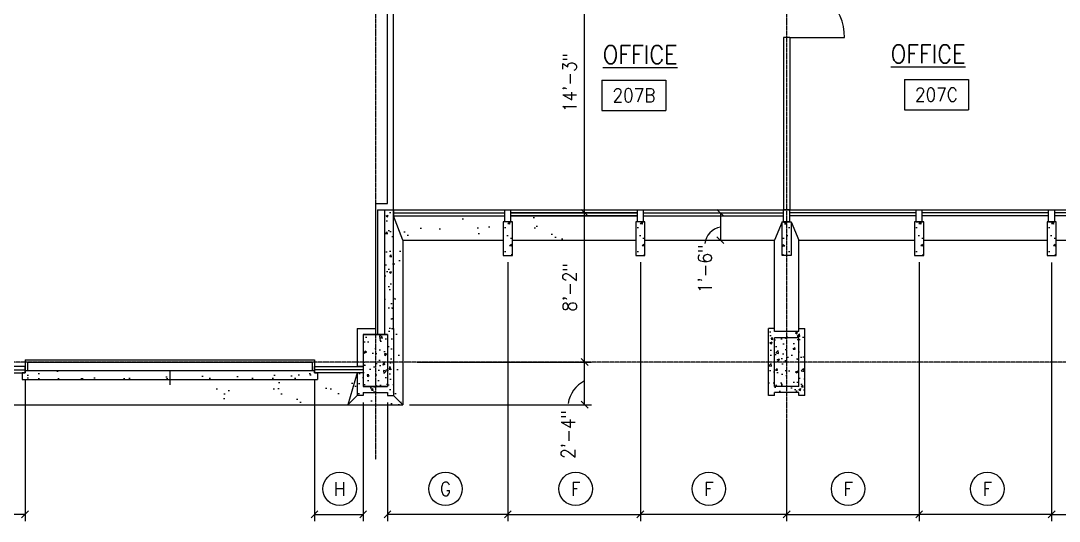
# Model space of a CAD drawing. Header units: inches. Extents: x 388 to 4053, y 352 to 2882.
# Drawn here: x 1244 to 1926, y 395 to 723 of the extents above; entities that cross this region are included whole.
import ezdxf
from ezdxf.enums import TextEntityAlignment as Align

# ---------------------------------------------------------------- set-up
doc = ezdxf.new("R2010")
doc.units = ezdxf.units.IN
doc.header["$LTSCALE"] = 0.5
doc.header["$MEASUREMENT"] = 0
doc.linetypes.add('CENTER', pattern=[3.25, 2.5, -0.25, 0.25, -0.25])
for name, color, linetype in [('A-ANNO-DIMS', 7, 'Continuous'), ('A-ANNO-NOTE', 7, 'Continuous'), ('A-COLS', 2, 'Continuous'), ('A-COLS-PATT', 8, 'Continuous'), ('A-DOOR', 3, 'Continuous'), ('A-FLOR-IDEN', 7, 'Continuous'), ('A-FLOR-LEVL', 2, 'Continuous'), ('A-FLOR-PATT', 8, 'Continuous'), ('A-GLAZ', 3, 'Continuous'), ('A-GLAZ-IDEN', 7, 'Continuous'), ('A-GRID', 8, 'CENTER'), ('A-WALL', 2, 'Continuous'), ('A-WALL-PATT', 8, 'Continuous')]:
    doc.layers.add(name, color=color, linetype=linetype)
doc.styles.add('ROMANS', font='romans.shx', dxfattribs={"width": 0.9})
doc.dimstyles.new('DIM96', dxfattribs={"dimscale": 96, "dimtxt": 0.09375, "dimasz": 0.046875, "dimexe": 0.046875, "dimexo": 0.046875, "dimgap": 0.046875, "dimtad": 1, "dimdec": 4, "dimzin": 3, "dimdsep": 46, "dimlunit": 4, "dimtxsty": 'ROMANS', "dimblk": 'OBLIQUE', "dimcen": 0.046875, "dimaunit": 1, "dimazin": 0, "dimtfac": 0.7, "dimtdec": 4, "dimtofl": 0, "dimtmove": 2, "dimatfit": 3, "dimldrblk": 'OBLIQUE', "dimfxl": 0, "dimfrac": 1, "dimtolj": 1, "dimtzin": 0, "dimarcsym": 0})
pattern_1 = [(230, (2443.867, 2877.606), (-14.345204, 1.255043), [1.5, -16.5]), (175, (2443.867, 2877.606), (2.77503, -15.04384), [1.2, -13.2]), (280.4514, (2442.672, 2877.71), (-11.57019, -13.78879), [1.2748, -14.02284]), (226.1842, (2443.867, 2873.606), (-21.34482, 3.31038), [2.25, -24.75]), (276.6356, (2442.088, 2873.882), (-18.69325, -19.48236), [1.9122, -21.03426]), (171.1842, (2443.867, 2873.606), (-18.69324, -19.48237), [1.8, -19.8]), (201, (2441.867, 2874.606), (-11.93814, 8.05238), [1.5, -16.5]), (146, (2441.867, 2874.606), (-4.86631, -14.503), [1.2, -13.2]), (251.4514, (2440.872, 2875.277), (-16.80445, -6.45061), [1.2748, -14.02284]), (217.5, (2443.867, 2877.6056), (-0.243197, -6.657877), [0, -13.04, 0, -13.4, 0, -13.25]), (187.5, (2443.867, 2877.6056), (-5.26139, -7.888234), [0, -7.64, 0, -12.74, 0, -5.05]), (147.5, (2448.327, 2877.6056), (-10.676449, 0.451097), [0, -5, 0, -15.6, 0, -20.7]), (137.5, (2450.327, 2877.606), (-11.663723, -2.0021), [0, -6.5, 0, -10.36, 0, -14.7])]

# ---------------------------------------------------------------- blocks, each defined once
blk = doc.blocks.new('GLAZ1')
for p, q in [((0, 0), (-4, 0)), ((-4, 0), (-4, -32)), ((-2, -32), (-2, 0)), ((0, -32), (0, 0)), ((-4, -32), (0, -32))]:
    blk.add_line(p, q)
blk = doc.blocks.new('DOOR1')
at = {"color": 0, "linetype": 'ByBlock'}
blk.add_line((0, 0), (0, 1), dxfattribs=at)
blk.add_arc((0, 0), 1, 90, 180, dxfattribs=at)
blk = doc.blocks.new('IDENM1')
blk.add_circle((0, 0), 0.1146)
at = {"style": 'ROMANS', "width": 0.9}
blk.add_attdef('#', text='', height=0.0938, dxfattribs=at).set_placement((0, 0), align=Align.MIDDLE)
blk = doc.blocks.new('IDEN2')
for p, q in [((-0.2188, 0.1042), (0.2188, 0.1042)), ((-0.2188, 0.1042), (-0.2188, -0.1042)), ((0.2188, 0.1042), (0.2188, -0.1042)), ((-0.2188, -0.1042), (0.2188, -0.1042))]:
    blk.add_line(p, q)
at = {"style": 'ROMANS', "width": 0.9}
blk.add_attdef('#', text='', height=0.0938, dxfattribs=at).set_placement((0, 0), align=Align.MIDDLE_CENTER)
blk = doc.blocks.new('_Oblique')
at = {"color": 0, "lineweight": -2}
blk.add_line((-0.5, -0.5), (0.5, 0.5), dxfattribs=at)
blk = doc.blocks.new('*D142')
at = {"layer": 'A-GLAZ-IDEN', "color": 0, "lineweight": -2}
for p, q in [((1247.08, 487.78), (1247.08, 394.78)), ((1215.08, 472.78), (1215.08, 394.78)), ((1247.08, 399.28), (1215.08, 399.28))]:
    blk.add_line(p, q, dxfattribs=at)
at = {"layer": 'Defpoints', "color": 0}
for p in [(1247.08, 492.28), (1215.08, 477.28), (1215.08, 399.28)]:
    blk.add_point(p, dxfattribs=at)
at = {"layer": 'A-GLAZ-IDEN', "color": 0, "lineweight": -2, "xscale": 4.5, "yscale": 4.5, "zscale": 4.5, "rotation": 180}
blk.add_blockref('_Oblique', (1215.08, 399.28), dxfattribs=at)
at = {"layer": 'A-GLAZ-IDEN', "color": 0, "lineweight": -2, "xscale": 4.5, "yscale": 4.5, "zscale": 4.5}
blk.add_blockref('_Oblique', (1247.08, 399.28), dxfattribs=at)
blk = doc.blocks.new('*D143')
at = {"layer": 'A-GLAZ-IDEN', "color": 0, "lineweight": -2}
for p, q in [((1437.08, 487.78), (1437.08, 394.78)), ((1469.08, 472.78), (1469.08, 394.78)), ((1437.08, 399.28), (1469.08, 399.28))]:
    blk.add_line(p, q, dxfattribs=at)
at = {"layer": 'Defpoints', "color": 0}
for p in [(1437.08, 492.28), (1469.08, 477.28), (1469.08, 399.28)]:
    blk.add_point(p, dxfattribs=at)
at = {"layer": 'A-GLAZ-IDEN', "color": 0, "lineweight": -2, "xscale": 4.5, "yscale": 4.5, "zscale": 4.5, "rotation": 180}
blk.add_blockref('_Oblique', (1437.08, 399.28), dxfattribs=at)
at = {"layer": 'A-GLAZ-IDEN', "color": 0, "lineweight": -2, "xscale": 4.5, "yscale": 4.5, "zscale": 4.5}
blk.add_blockref('_Oblique', (1469.08, 399.28), dxfattribs=at)
blk = doc.blocks.new('*D144')
at = {"layer": 'A-GLAZ-IDEN', "color": 0, "lineweight": -2}
for p, q in [((1564.08, 564.78), (1564.08, 394.78)), ((1485.08, 472.78), (1485.08, 394.78)), ((1564.08, 399.28), (1485.08, 399.28))]:
    blk.add_line(p, q, dxfattribs=at)
at = {"layer": 'Defpoints', "color": 0}
for p in [(1564.08, 569.28), (1485.08, 477.28), (1485.08, 399.28)]:
    blk.add_point(p, dxfattribs=at)
at = {"layer": 'A-GLAZ-IDEN', "color": 0, "lineweight": -2, "xscale": 4.5, "yscale": 4.5, "zscale": 4.5, "rotation": 180}
blk.add_blockref('_Oblique', (1485.08, 399.28), dxfattribs=at)
at = {"layer": 'A-GLAZ-IDEN', "color": 0, "lineweight": -2, "xscale": 4.5, "yscale": 4.5, "zscale": 4.5}
blk.add_blockref('_Oblique', (1564.08, 399.28), dxfattribs=at)
blk = doc.blocks.new('*D145')
at = {"layer": 'A-GLAZ-IDEN', "color": 0, "lineweight": -2}
for p, q in [((1651.08, 564.78), (1651.08, 394.78)), ((1747.08, 461.86), (1747.08, 394.78)), ((1747.08, 399.28), (1651.08, 399.28))]:
    blk.add_line(p, q, dxfattribs=at)
at = {"layer": 'Defpoints', "color": 0}
for p in [(1651.08, 569.28), (1747.08, 466.36), (1651.08, 399.28)]:
    blk.add_point(p, dxfattribs=at)
at = {"layer": 'A-GLAZ-IDEN', "color": 0, "lineweight": -2, "xscale": 4.5, "yscale": 4.5, "zscale": 4.5, "rotation": 180}
blk.add_blockref('_Oblique', (1651.08, 399.28), dxfattribs=at)
at = {"layer": 'A-GLAZ-IDEN', "color": 0, "lineweight": -2, "xscale": 4.5, "yscale": 4.5, "zscale": 4.5}
blk.add_blockref('_Oblique', (1747.08, 399.28), dxfattribs=at)
blk = doc.blocks.new('*D169')
at = {"layer": 'A-GLAZ-IDEN', "color": 0, "lineweight": -2}
for p, q in [((1564.08, 564.78), (1564.08, 394.78)), ((1651.08, 483.82), (1651.08, 394.78)), ((1564.08, 399.28), (1651.08, 399.28))]:
    blk.add_line(p, q, dxfattribs=at)
at = {"layer": 'Defpoints', "color": 0}
for p in [(1564.08, 569.28), (1651.08, 488.32), (1651.08, 399.28)]:
    blk.add_point(p, dxfattribs=at)
at = {"layer": 'A-GLAZ-IDEN', "color": 0, "lineweight": -2, "xscale": 4.5, "yscale": 4.5, "zscale": 4.5, "rotation": 180}
blk.add_blockref('_Oblique', (1564.08, 399.28), dxfattribs=at)
at = {"layer": 'A-GLAZ-IDEN', "color": 0, "lineweight": -2, "xscale": 4.5, "yscale": 4.5, "zscale": 4.5}
blk.add_blockref('_Oblique', (1651.08, 399.28), dxfattribs=at)
blk = doc.blocks.new('*D170')
at = {"layer": 'A-GLAZ-IDEN', "color": 0, "lineweight": -2}
for p, q in [((1834.08, 564.78), (1834.08, 394.78)), ((1747.08, 461.86), (1747.08, 394.78)), ((1747.08, 399.28), (1834.08, 399.28))]:
    blk.add_line(p, q, dxfattribs=at)
at = {"layer": 'Defpoints', "color": 0}
for p in [(1834.08, 569.28), (1747.08, 466.36), (1834.08, 399.28)]:
    blk.add_point(p, dxfattribs=at)
at = {"layer": 'A-GLAZ-IDEN', "color": 0, "lineweight": -2, "xscale": 4.5, "yscale": 4.5, "zscale": 4.5, "rotation": 180}
blk.add_blockref('_Oblique', (1747.08, 399.28), dxfattribs=at)
at = {"layer": 'A-GLAZ-IDEN', "color": 0, "lineweight": -2, "xscale": 4.5, "yscale": 4.5, "zscale": 4.5}
blk.add_blockref('_Oblique', (1834.08, 399.28), dxfattribs=at)
blk = doc.blocks.new('*D171')
at = {"layer": 'A-GLAZ-IDEN', "color": 0, "lineweight": -2}
for p, q in [((1834.08, 564.78), (1834.08, 394.78)), ((1921.08, 564.73), (1921.08, 394.78)), ((1921.08, 399.28), (1834.08, 399.28))]:
    blk.add_line(p, q, dxfattribs=at)
at = {"layer": 'Defpoints', "color": 0}
for p in [(1834.08, 569.28), (1921.08, 569.23), (1834.08, 399.28)]:
    blk.add_point(p, dxfattribs=at)
at = {"layer": 'A-GLAZ-IDEN', "color": 0, "lineweight": -2, "xscale": 4.5, "yscale": 4.5, "zscale": 4.5, "rotation": 180}
blk.add_blockref('_Oblique', (1834.08, 399.28), dxfattribs=at)
at = {"layer": 'A-GLAZ-IDEN', "color": 0, "lineweight": -2, "xscale": 4.5, "yscale": 4.5, "zscale": 4.5}
blk.add_blockref('_Oblique', (1921.08, 399.28), dxfattribs=at)
blk = doc.blocks.new('*D172')
at = {"layer": 'A-GLAZ-IDEN', "color": 0, "lineweight": -2}
for p, q in [((1921.08, 564.73), (1921.08, 394.78)), ((2017.08, 468.95), (2017.08, 394.78)), ((1921.08, 399.28), (2017.08, 399.28))]:
    blk.add_line(p, q, dxfattribs=at)
at = {"layer": 'Defpoints', "color": 0}
for p in [(1921.08, 569.23), (2017.08, 473.45), (2017.08, 399.28)]:
    blk.add_point(p, dxfattribs=at)
at = {"layer": 'A-GLAZ-IDEN', "color": 0, "lineweight": -2, "xscale": 4.5, "yscale": 4.5, "zscale": 4.5, "rotation": 180}
blk.add_blockref('_Oblique', (1921.08, 399.28), dxfattribs=at)
at = {"layer": 'A-GLAZ-IDEN', "color": 0, "lineweight": -2, "xscale": 4.5, "yscale": 4.5, "zscale": 4.5}
blk.add_blockref('_Oblique', (2017.08, 399.28), dxfattribs=at)
blk = doc.blocks.new('*D173')
at = {"layer": 'A-ANNO-DIMS', "color": 0, "lineweight": -2}
for p, q in [((1682.85, 597.28), (1708.09, 597.28)), ((1703.59, 597.28), (1703.59, 579.28)), ((1682.72, 579.28), (1708.09, 579.28))]:
    blk.add_line(p, q, dxfattribs=at)
at = {"layer": 'Defpoints', "color": 0}
for p in [(1678.35, 597.28), (1678.22, 579.28), (1703.59, 579.28)]:
    blk.add_point(p, dxfattribs=at)
at = {"layer": 'A-ANNO-DIMS', "color": 0, "lineweight": -2, "xscale": 4.5, "yscale": 4.5, "zscale": 4.5}
for p, rotation in [((1703.59, 597.28), 90), ((1703.59, 579.28), 270)]:
    blk.add_blockref('_Oblique', p, dxfattribs=dict(at, rotation=rotation))
at = {"layer": 'A-ANNO-DIMS', "color": 0, "insert": (1693.4, 560.47), "char_height": 9, "attachment_point": 5, "rotation": 90, "style": 'ROMANS'}
blk.add_mtext('\\A1;1\'-6"', dxfattribs=at)
blk = doc.blocks.new('*D176')
at = {"layer": 'A-ANNO-DIMS', "color": 0, "lineweight": -2}
for p, q in [((1504.49, 499.28), (1618.96, 499.28)), ((1614.46, 471.28), (1614.46, 499.28)), ((1499.58, 471.28), (1618.96, 471.28))]:
    blk.add_line(p, q, dxfattribs=at)
at = {"layer": 'Defpoints', "color": 0}
for p in [(1499.99, 499.28), (1614.46, 499.28), (1495.08, 471.28)]:
    blk.add_point(p, dxfattribs=at)
at = {"layer": 'A-ANNO-DIMS', "color": 0, "lineweight": -2, "xscale": 4.5, "yscale": 4.5, "zscale": 4.5}
for p, rotation in [((1614.46, 499.28), 90), ((1614.46, 471.28), 270)]:
    blk.add_blockref('_Oblique', p, dxfattribs=dict(at, rotation=rotation))
at = {"layer": 'A-ANNO-DIMS', "color": 0, "insert": (1603.66, 451.74), "char_height": 9, "attachment_point": 5, "rotation": 90, "style": 'ROMANS'}
blk.add_mtext('\\A1;2\'-4"', dxfattribs=at)
blk = doc.blocks.new('*D177')
at = {"layer": 'A-ANNO-DIMS', "color": 0, "lineweight": -2}
for p, q in [((1581.91, 597.28), (1618.96, 597.28)), ((1614.46, 499.28), (1614.46, 597.28)), ((1504.49, 499.28), (1618.96, 499.28))]:
    blk.add_line(p, q, dxfattribs=at)
at = {"layer": 'Defpoints', "color": 0}
for p in [(1577.41, 597.28), (1614.46, 597.28), (1499.99, 499.28)]:
    blk.add_point(p, dxfattribs=at)
at = {"layer": 'A-ANNO-DIMS', "color": 0, "lineweight": -2, "xscale": 4.5, "yscale": 4.5, "zscale": 4.5}
for p, rotation in [((1614.46, 597.28), 90), ((1614.46, 499.28), 270)]:
    blk.add_blockref('_Oblique', p, dxfattribs=dict(at, rotation=rotation))
at = {"layer": 'A-ANNO-DIMS', "color": 0, "insert": (1604.6, 548.28), "char_height": 9, "attachment_point": 5, "rotation": 90, "style": 'ROMANS'}
blk.add_mtext('\\A1;8\'-2"', dxfattribs=at)
blk = doc.blocks.new('*D178')
at = {"layer": 'A-ANNO-DIMS', "color": 0, "lineweight": -2}
for p, q in [((1591.09, 768.28), (1618.96, 768.28)), ((1614.46, 597.28), (1614.46, 768.28)), ((1581.91, 597.28), (1618.96, 597.28))]:
    blk.add_line(p, q, dxfattribs=at)
at = {"layer": 'Defpoints', "color": 0}
for p in [(1586.59, 768.28), (1614.46, 768.28), (1577.41, 597.28)]:
    blk.add_point(p, dxfattribs=at)
at = {"layer": 'A-ANNO-DIMS', "color": 0, "lineweight": -2, "xscale": 4.5, "yscale": 4.5, "zscale": 4.5}
for p, rotation in [((1614.46, 768.28), 90), ((1614.46, 597.28), 270)]:
    blk.add_blockref('_Oblique', p, dxfattribs=dict(at, rotation=rotation))
at = {"layer": 'A-ANNO-DIMS', "color": 0, "insert": (1604.6, 682.78), "char_height": 9, "attachment_point": 5, "rotation": 90, "style": 'ROMANS'}
blk.add_mtext('\\A1;14\'-3"', dxfattribs=at)
blk = doc.blocks.new('TEXT')
blk.add_line((0, 0), (0, 9.5))
blk = doc.blocks.new('2')
for p, q in [((8, 16), (-8, 16)), ((-8, -16), (-8, 16)), ((8, -16), (8, 16)), ((8, -16), (-8, -16))]:
    blk.add_line(p, q)
blk = doc.blocks.new('4')
for p, q in [((-8, -18), (-8, 16)), ((8, 16), (-8, 16)), ((8, -18), (8, 16)), ((8, -18), (-8, -18))]:
    blk.add_line(p, q)
blk = doc.blocks.new('5')
blk.add_lwpolyline([(-22, 0), (0, 0), (0, -6), (-22, -6)], close=True)

msp = doc.modelspace()

# ---------------------------------------------------------------- hatches: boundary and pattern name
at = {"layer": 'A-COLS-PATT'}
h = msp.add_hatch(dxfattribs=at)
h.set_pattern_fill('AR-CONC', color=256, scale=2, style=0)
h.set_pattern_definition([(220, (3939.413, 1536.06), (1.25504, -14.345204), [1.5, -16.5]), (275, (3939.413, 1536.06), (-15.04384, 2.77503), [1.2, -13.2]), (169.5486, (3939.518, 1534.864), (-13.78879, -11.57019), [1.2748, -14.02284]), (223.8158, (3935.413, 1536.06), (3.31038, -21.34482), [2.25, -24.75]), (173.3644, (3935.69, 1534.28), (-19.48236, -18.69325), [1.9122, -21.03426]), (278.8158, (3935.413, 1536.06), (-19.48237, -18.69324), [1.8, -19.8]), (249, (3936.413, 1534.06), (8.05238, -11.93814), [1.5, -16.5]), (304, (3936.413, 1534.06), (-14.503, -4.86631), [1.2, -13.2]), (198.5486, (3937.084, 1533.065), (-6.45061, -16.80445), [1.2748, -14.02284]), (232.5, (3939.4133, 1536.0596), (-6.657877, -0.243197), [0, -13.04, 0, -13.4, 0, -13.25]), (262.5, (3939.413, 1536.0596), (-7.888234, -5.26139), [0, -7.64, 0, -12.74, 0, -5.05]), (302.5, (3939.4133, 1540.5196), (0.451097, -10.676449), [0, -5, 0, -15.6, 0, -20.7]), (312.5, (3939.413, 1542.52), (-2.0021, -11.663723), [0, -6.5, 0, -10.36, 0, -14.7])])
h.paths.add_polyline_path([(1561.08318, 591.27553), (1567.08318, 591.27553), (1567.08318, 569.27553), (1561.08318, 569.27553)])
h = msp.add_hatch(dxfattribs=at)
h.set_pattern_fill('AR-CONC', color=256, scale=2, style=0)
h.set_pattern_definition([(220, (4026.413, 1536.06), (1.25504, -14.345204), [1.5, -16.5]), (275, (4026.413, 1536.06), (-15.04384, 2.77503), [1.2, -13.2]), (169.5486, (4026.518, 1534.864), (-13.78879, -11.57019), [1.2748, -14.02284]), (223.8158, (4022.413, 1536.06), (3.31038, -21.34482), [2.25, -24.75]), (173.3644, (4022.69, 1534.28), (-19.48236, -18.69325), [1.9122, -21.03426]), (278.8158, (4022.413, 1536.06), (-19.48237, -18.69324), [1.8, -19.8]), (249, (4023.413, 1534.06), (8.05238, -11.93814), [1.5, -16.5]), (304, (4023.413, 1534.06), (-14.503, -4.86631), [1.2, -13.2]), (198.5486, (4024.084, 1533.065), (-6.45061, -16.80445), [1.2748, -14.02284]), (232.5, (4026.4133, 1536.0596), (-6.657877, -0.243197), [0, -13.04, 0, -13.4, 0, -13.25]), (262.5, (4026.413, 1536.0596), (-7.888234, -5.26139), [0, -7.64, 0, -12.74, 0, -5.05]), (302.5, (4026.4133, 1540.5196), (0.451097, -10.676449), [0, -5, 0, -15.6, 0, -20.7]), (312.5, (4026.413, 1542.52), (-2.0021, -11.663723), [0, -6.5, 0, -10.36, 0, -14.7])])
h.paths.add_polyline_path([(1648.08318, 591.27553), (1654.08318, 591.27553), (1654.08318, 569.27553), (1648.08318, 569.27553)])
h = msp.add_hatch(dxfattribs=at)
h.set_pattern_fill('AR-CONC', color=256, scale=2, angle=-90, style=0)
h.set_pattern_definition([(320, (-628.247, 1536.06), (-1.25504, -14.345204), [1.5, -16.5]), (265, (-628.247, 1536.06), (15.04384, 2.77503), [1.2, -13.2]), (10.4514, (-628.352, 1534.864), (13.78879, -11.57019), [1.2748, -14.02284]), (316.1842, (-624.247, 1536.06), (-3.31038, -21.34482), [2.25, -24.75]), (6.6356, (-624.523, 1534.28), (19.48236, -18.69325), [1.9122, -21.03426]), (261.1842, (-624.247, 1536.06), (19.48237, -18.69324), [1.8, -19.8]), (291, (-625.247, 1534.06), (-8.05238, -11.93814), [1.5, -16.5]), (236, (-625.247, 1534.06), (14.503, -4.86631), [1.2, -13.2]), (341.4514, (-625.918, 1533.065), (6.45061, -16.80445), [1.2748, -14.02284]), (307.5, (-628.247, 1536.0596), (6.657877, -0.243197), [0, -13.04, 0, -13.4, 0, -13.25]), (277.5, (-628.247, 1536.0596), (7.888234, -5.26139), [0, -7.64, 0, -12.74, 0, -5.05]), (237.5, (-628.247, 1540.5196), (-0.451097, -10.676449), [0, -5, 0, -15.6, 0, -20.7]), (227.5, (-628.247, 1542.52), (2.0021, -11.663723), [0, -6.5, 0, -10.36, 0, -14.7])])
h.paths.add_polyline_path([(1750.08318, 591.27553), (1744.08318, 591.27553), (1744.08318, 569.27553), (1750.08318, 569.27553)])
h = msp.add_hatch(dxfattribs=at)
h.set_pattern_fill('AR-CONC', color=256, scale=2, style=0)
h.set_pattern_definition([(220, (4209.413, 1536.06), (1.25504, -14.345204), [1.5, -16.5]), (275, (4209.413, 1536.06), (-15.04384, 2.77503), [1.2, -13.2]), (169.5486, (4209.518, 1534.864), (-13.78879, -11.57019), [1.2748, -14.02284]), (223.8158, (4205.413, 1536.06), (3.31038, -21.34482), [2.25, -24.75]), (173.3644, (4205.69, 1534.28), (-19.48236, -18.69325), [1.9122, -21.03426]), (278.8158, (4205.413, 1536.06), (-19.48237, -18.69324), [1.8, -19.8]), (249, (4206.413, 1534.06), (8.05238, -11.93814), [1.5, -16.5]), (304, (4206.413, 1534.06), (-14.503, -4.86631), [1.2, -13.2]), (198.5486, (4207.084, 1533.065), (-6.45061, -16.80445), [1.2748, -14.02284]), (232.5, (4209.4133, 1536.0596), (-6.657877, -0.243197), [0, -13.04, 0, -13.4, 0, -13.25]), (262.5, (4209.413, 1536.0596), (-7.888234, -5.26139), [0, -7.64, 0, -12.74, 0, -5.05]), (302.5, (4209.4133, 1540.5196), (0.451097, -10.676449), [0, -5, 0, -15.6, 0, -20.7]), (312.5, (4209.413, 1542.52), (-2.0021, -11.663723), [0, -6.5, 0, -10.36, 0, -14.7])])
h.paths.add_polyline_path([(1831.08318, 591.27553), (1837.08318, 591.27553), (1837.08318, 569.27553), (1831.08318, 569.27553)])
h = msp.add_hatch(dxfattribs=at)
h.set_pattern_fill('AR-CONC', color=256, scale=2, style=0)
h.set_pattern_definition([(220, (4296.413, 1536.06), (1.25504, -14.345204), [1.5, -16.5]), (275, (4296.413, 1536.06), (-15.04384, 2.77503), [1.2, -13.2]), (169.5486, (4296.518, 1534.864), (-13.78879, -11.57019), [1.2748, -14.02284]), (223.8158, (4292.413, 1536.06), (3.31038, -21.34482), [2.25, -24.75]), (173.3644, (4292.69, 1534.28), (-19.48236, -18.69325), [1.9122, -21.03426]), (278.8158, (4292.413, 1536.06), (-19.48237, -18.69324), [1.8, -19.8]), (249, (4293.413, 1534.06), (8.05238, -11.93814), [1.5, -16.5]), (304, (4293.413, 1534.06), (-14.503, -4.86631), [1.2, -13.2]), (198.5486, (4294.084, 1533.065), (-6.45061, -16.80445), [1.2748, -14.02284]), (232.5, (4296.4133, 1536.0596), (-6.657877, -0.243197), [0, -13.04, 0, -13.4, 0, -13.25]), (262.5, (4296.413, 1536.0596), (-7.888234, -5.26139), [0, -7.64, 0, -12.74, 0, -5.05]), (302.5, (4296.4133, 1540.5196), (0.451097, -10.676449), [0, -5, 0, -15.6, 0, -20.7]), (312.5, (4296.413, 1542.52), (-2.0021, -11.663723), [0, -6.5, 0, -10.36, 0, -14.7])])
h.paths.add_polyline_path([(1918.08318, 591.27553), (1924.08318, 591.27553), (1924.08318, 569.27553), (1918.08318, 569.27553)])
h = msp.add_hatch(dxfattribs=at)
h.set_pattern_fill('AR-CONC', color=256, scale=2, angle=180, style=0)
h.set_pattern_definition(pattern_1)
h.paths.add_polyline_path([(1469.08318, 483.27553), (1485.08318, 483.27553), (1485.08318, 517.27553), (1469.08318, 517.27553)])
h = msp.add_hatch(dxfattribs=at)
h.set_pattern_fill('AR-CONC', color=256, scale=2, angle=180, style=0)
h.set_pattern_definition(pattern_1)
h.paths.add_polyline_path([(1469.08318, 483.27553), (1485.08318, 483.27553), (1485.08318, 517.27553), (1469.08318, 517.27553)])
h = msp.add_hatch(dxfattribs=at)
h.set_pattern_fill('AR-CONC', color=256, scale=2, style=0)
h.set_pattern_definition([(50, (780.299, -1879.055), (14.345204, -1.255043), [1.5, -16.5]), (355, (780.299, -1879.055), (-2.77503, 15.04384), [1.2, -13.2]), (100.4514, (781.495, -1879.159), (11.57019, 13.78879), [1.2748, -14.02284]), (46.1842, (780.3, -1875.055), (21.34482, -3.31038), [2.25, -24.75]), (96.6356, (782.078, -1875.33), (18.69325, 19.48236), [1.9122, -21.03426]), (351.1842, (780.3, -1875.055), (18.69324, 19.48237), [1.8, -19.8]), (21, (782.299, -1876.055), (11.93814, -8.05238), [1.5, -16.5]), (326, (782.299, -1876.055), (4.86631, 14.503), [1.2, -13.2]), (71.4514, (783.294, -1876.726), (16.80445, 6.45061), [1.2748, -14.02284]), (37.5, (780.299, -1879.0546), (0.243197, 6.657877), [0, -13.04, 0, -13.4, 0, -13.25]), (7.5, (780.299, -1879.0546), (5.26139, 7.888234), [0, -7.64, 0, -12.74, 0, -5.05]), (327.5, (775.839, -1879.0546), (10.676449, -0.451097), [0, -5, 0, -15.6, 0, -20.7]), (317.5, (773.839, -1879.055), (11.663723, 2.0021), [0, -6.5, 0, -10.36, 0, -14.7])])
h.paths.add_polyline_path([(1755.08318, 515.27553), (1739.08318, 515.27553), (1739.08318, 483.27553), (1755.08318, 483.27553)])
at = {"layer": 'A-FLOR-PATT'}
h = msp.add_hatch(dxfattribs=at)
h.set_pattern_fill('AR-SAND', color=256, scale=12, style=0)
h.set_pattern_definition([(37.5, (10.69, -1.954), (-0.75592, 23.12189), [0, -18.24, 0, -20.4, 0, -19.5]), (7.5, (10.69, -1.954), (21.2373, 33.86575), [0, -9.84, 0, -16.44, 0, -6.3]), (327.5, (-4.07, -1.954), (37.3697, 0.0679), [0, -6, 0, -21.6, 0, -28.2]), (317.5, (-4.07, -1.954), (36.0735, 10.5321), [0, -3, 0, -14.16, 0, -16.2])])
h.paths.add_polyline_path([(1465.08318, 492.27553), (1439.08318, 492.27553), (1439.08318, 487.77553), (1369.16391, 487.77553), (1369.16391, 471.27553), (1459.08318, 471.27553)])
h.paths.add_polyline_path([(1465.08318, 492.27553), (1459.08318, 471.27553), (1465.08318, 477.27553)])
h.paths.add_polyline_path([(1489.08318, 477.27553), (1485.08318, 477.27553), (1485.08318, 479.27553), (1469.08318, 479.27553), (1469.08318, 477.27553), (1465.08318, 477.27553), (1459.08318, 471.27553), (1495.08318, 471.27553)])
h.paths.add_polyline_path([(1495.08318, 579.27553), (1489.08318, 595.27553), (1489.08318, 521.27553), (1489.08318, 477.27553), (1495.08318, 471.27553)])
h.paths.add_polyline_path([(1561.08318, 591.27553), (1562.08318, 591.27553), (1562.08318, 595.27553), (1489.08318, 595.27553), (1495.08318, 579.27553), (1561.08318, 579.27553)])
h.paths.add_polyline_path([(1607.83816, 595.27553), (1566.08318, 595.27553), (1566.08318, 591.27553), (1567.08318, 591.27553), (1567.08318, 579.27553), (1607.83816, 579.27553)])
at = {"layer": 'A-WALL-PATT'}
h = msp.add_hatch(dxfattribs=at)
h.set_pattern_fill('AR-CONC', color=256, scale=2, style=0)
h.set_pattern_definition([(50, (10.328, 2.06), (14.3452, -1.25504), [1.5, -16.5]), (355, (10.328, 2.06), (-2.77503, 15.04384), [1.2, -13.2]), (100.4514, (11.523, 1.955), (11.57019, 13.78879), [1.2748, -14.02284]), (46.1842, (10.328, 6.06), (21.34482, -3.31038), [2.25, -24.75]), (96.6356, (12.107, 5.784), (18.69325, 19.48236), [1.9122, -21.03426]), (351.1842, (10.328, 6.06), (18.69324, 19.48237), [1.8, -19.8]), (21, (12.328, 5.06), (11.93814, -8.05238), [1.5, -16.5]), (326, (12.328, 5.06), (4.8663, 14.503), [1.2, -13.2]), (71.4514, (13.323, 4.389), (16.80445, 6.45061), [1.2748, -14.02284]), (37.5, (10.328, 2.06), (0.243197, 6.657877), [0, -13.04, 0, -13.4, 0, -13.25]), (7.5, (10.328, 2.06), (5.26139, 7.888234), [0, -7.64, 0, -12.74, 0, -5.05]), (327.5, (5.868, 2.06), (10.676449, -0.451097), [0, -5, 0, -15.6, 0, -20.7]), (317.5, (3.868, 2.06), (11.663723, 2.0021), [0, -6.5, 0, -10.36, 0, -14.7])])
h.paths.add_polyline_path([(1483.08318, 517.27553), (1485.08318, 517.27553), (1485.08318, 499.27553), (1489.08318, 499.27553), (1489.08318, 521.27553), (1489.08318, 599.27553), (1483.08318, 599.27553)])
h.paths.add_polyline_path([(1489.08318, 499.27553), (1485.08318, 499.27553), (1485.08318, 483.27553), (1477.08318, 483.27553), (1477.08318, 479.27553), (1485.08318, 479.27553), (1485.08318, 477.27553), (1489.08318, 477.27553)])
h.paths.add_polyline_path([(1477.08318, 479.27553), (1477.08318, 483.27553), (1469.08318, 483.27553), (1469.08318, 492.27553), (1465.08318, 492.27553), (1465.08318, 477.27553), (1469.08318, 477.27553), (1469.08318, 479.27553)])
h = msp.add_hatch(dxfattribs=at)
h.set_pattern_fill('AR-CONC', color=256, scale=2, style=0)
h.set_pattern_definition([(50, (11.203, -0.822), (14.3452, -1.25504), [1.5, -16.5]), (355, (11.203, -0.822), (-2.77503, 15.04384), [1.2, -13.2]), (100.4514, (12.398, -0.927), (11.57019, 13.78879), [1.2748, -14.02284]), (46.1842, (11.203, 3.178), (21.34482, -3.31038), [2.25, -24.75]), (96.6356, (12.981, 2.902), (18.69325, 19.48236), [1.9122, -21.03426]), (351.1842, (11.203, 3.178), (18.69324, 19.48237), [1.8, -19.8]), (21, (13.203, 2.178), (11.93814, -8.05238), [1.5, -16.5]), (326, (13.203, 2.178), (4.86631, 14.503), [1.2, -13.2]), (71.4514, (14.197, 1.507), (16.80445, 6.45061), [1.2748, -14.02284]), (37.5, (11.2027, -0.8225), (0.243197, 6.657877), [0, -13.04, 0, -13.4, 0, -13.25]), (7.5, (11.203, -0.8225), (5.26139, 7.888234), [0, -7.64, 0, -12.74, 0, -5.05]), (327.5, (6.7427, -0.8225), (10.676449, -0.451097), [0, -5, 0, -15.6, 0, -20.7]), (317.5, (4.743, -0.822), (11.663723, 2.0021), [0, -6.5, 0, -10.36, 0, -14.7])])
h.paths.add_polyline_path([(1739.08318, 519.27553), (1739.08318, 521.27553), (1735.08318, 521.27553), (1735.08318, 477.27553), (1739.08318, 477.27553), (1739.08318, 479.27553), (1755.08318, 479.27553), (1755.08318, 477.27553), (1759.08318, 477.27553), (1759.08318, 521.27553), (1755.08318, 521.27553), (1755.08318, 519.27553)])
h.paths.add_polyline_path([(1755.08318, 515.27553), (1755.08318, 483.27553), (1739.08318, 483.27553), (1739.08318, 515.27553)], flags=16)
h = msp.add_hatch(dxfattribs=at)
h.set_pattern_fill('AR-SAND', color=256, scale=9, style=0)
h.set_pattern_definition([(37.5, (8.345, 1.141), (-0.56694, 17.34141), [0, -13.68, 0, -15.3, 0, -14.625]), (7.5, (8.345, 1.141), (15.928, 25.3993), [0, -7.38, 0, -12.33, 0, -4.725]), (327.5, (-2.725, 1.141), (28.02728, 0.05093), [0, -4.5, 0, -16.2, 0, -21.15]), (317.5, (-2.725, 1.141), (27.05514, 7.89908), [0, -2.25, 0, -10.62, 0, -12.15])])
h.paths.add_polyline_path([(1247.08318, 493.77553), (1247.08318, 492.27553), (1245.08318, 492.27553), (1245.08318, 487.77553), (1439.08318, 487.77553), (1439.08318, 492.27553), (1437.08318, 492.27553), (1437.08318, 493.77553)])

# ---------------------------------------------------------------- linework, layer by layer
at = {"layer": 'A-ANNO-DIMS'}
for centre, radius, start, end in [((1705.57868, 575.63043), 12.33872, 99.28195717, 173.25996908), ((1623.22043, 469.15527), 19.79231, 116.27640985, 171.25261285)]:
    msp.add_arc(centre, radius, start, end, dxfattribs=at)
at = {"layer": 'A-FLOR-LEVL'}
for p, q in [((1495.08318, 579.27553), (1489.08318, 595.27553)), ((1744.08318, 591.27553), (1739.08318, 579.27553)), ((1750.08318, 591.27553), (1755.08318, 579.27553)), ((1495.08318, 579.27553), (1495.08318, 471.27553)), ((1495.08318, 579.27553), (1561.08318, 579.27553)), ((1567.08318, 579.27553), (1648.08318, 579.27553)), ((1567.08318, 579.27553), (1648.08318, 579.27553)), ((1654.08318, 579.27553), (1739.08318, 579.27553)), ((1739.08318, 519.27553), (1739.08318, 579.27553)), ((1755.08318, 519.27553), (1755.08318, 579.27553)), ((1755.08318, 579.27553), (1831.08318, 579.27553)), ((1837.08318, 579.27553), (1918.08318, 579.27553)), ((1924.08318, 579.27553), (2009.08318, 579.27553)), ((1465.08318, 492.27553), (1459.08318, 471.27553)), ((1465.08318, 477.27553), (1459.08318, 471.27553)), ((1489.08318, 477.27553), (1495.08318, 471.27553)), ((631.08318, 471.27553), (1495.08318, 471.27553))]:
    msp.add_line(p, q, dxfattribs=at)
at = {"layer": 'A-GLAZ'}
for p, q in [((1489.08318, 599.27553), (2815.08318, 599.27553)), ((1489.08318, 599.27553), (1489.08318, 595.27553)), ((1489.08318, 597.27553), (1562.08318, 597.27553)), ((1489.08318, 595.27553), (1562.08318, 595.27553)), ((1562.08318, 591.27553), (1562.08318, 599.27553)), ((1566.08318, 591.27553), (1566.08318, 599.27553)), ((1649.08318, 597.27553), (1566.08318, 597.27553)), ((1566.08318, 597.27553), (1649.08318, 597.27553)), ((1649.08318, 595.27553), (1566.08318, 595.27553)), ((1566.08318, 595.27553), (1649.08318, 595.27553)), ((1649.08318, 591.27553), (1649.08318, 599.27553)), ((1653.08318, 591.27553), (1653.08318, 599.27553)), ((1653.08318, 597.27553), (1745.08318, 597.27553)), ((1653.08318, 595.27553), (1745.08318, 595.27553)), ((1745.08318, 591.27553), (1745.08318, 599.27553)), ((1749.08318, 591.27553), (1749.08318, 599.27553)), ((1749.08318, 591.27553), (1749.08318, 599.27553)), ((1832.08318, 597.27553), (1749.08318, 597.27553)), ((1832.08318, 595.27553), (1749.08318, 595.27553)), ((1832.08318, 591.27553), (1832.08318, 599.27553)), ((1836.08318, 591.27553), (1836.08318, 599.27553)), ((1919.08318, 597.27553), (1836.08318, 597.27553)), ((1919.08318, 595.27553), (1836.08318, 595.27553)), ((1919.08318, 591.27553), (1919.08318, 599.27553)), ((1923.08318, 591.27553), (1923.08318, 599.27553)), ((2015.08318, 597.27553), (1923.08318, 597.27553)), ((2015.08318, 595.27553), (1923.08318, 595.27553)), ((1566.08318, 591.27553), (1562.08318, 591.27553)), ((1653.08318, 591.27553), (1649.08318, 591.27553)), ((1749.08318, 591.27553), (1745.08318, 591.27553)), ((1832.08318, 591.27553), (1836.08318, 591.27553)), ((1919.08318, 591.27553), (1923.08318, 591.27553))]:
    msp.add_line(p, q, dxfattribs=at)
at = {"layer": 'A-GRID'}
for p, q in [((1477.08318, 2833.64311), (1477.08318, 435.27553)), ((1747.08318, 1352.3528), (1747.08318, 435.27553)), ((4004.54291, 499.27553), (510.08318, 499.27553))]:
    msp.add_line(p, q, dxfattribs=at)
at = {"layer": 'A-WALL'}
for p, q in [((1485.08318, 603.27553), (1485.08318, 767.27553)), ((1489.08318, 521.27553), (1489.08318, 768.27553)), ((1749.08318, 712.27553), (1745.08318, 712.27553)), ((1745.08318, 712.27553), (1745.08318, 599.27553)), ((1749.08318, 712.27553), (1749.08318, 599.27553)), ((1477.08318, 603.27553), (1485.08318, 603.27553)), ((1477.08318, 603.27553), (1477.08318, 517.27553)), ((1478.58318, 599.27553), (1489.08318, 599.27553)), ((1478.58318, 599.27553), (1478.58318, 517.27553)), ((1483.08318, 599.27553), (1483.08318, 517.27553)), ((1749.08318, 599.27553), (1745.08318, 599.27553)), ((1465.08318, 521.27553), (1477.08318, 521.27553)), ((1465.08318, 521.27553), (1465.08318, 496.27553)), ((1489.08318, 521.27553), (1489.08318, 477.27553)), ((1735.08318, 477.27553), (1735.08318, 521.27553)), ((1739.08318, 521.27553), (1735.08318, 521.27553)), ((1739.08318, 519.27553), (1739.08318, 521.27553)), ((1755.08318, 519.27553), (1739.08318, 519.27553)), ((1755.08318, 521.27553), (1759.08318, 521.27553)), ((1755.08318, 519.27553), (1755.08318, 521.27553)), ((1759.08318, 477.27553), (1759.08318, 521.27553)), ((1469.08318, 517.27553), (1469.08318, 496.27553)), ((1485.08318, 517.27553), (1469.08318, 517.27553)), ((1485.08318, 517.27553), (1485.08318, 483.27553)), ((1755.08318, 515.27553), (1739.08318, 515.27553)), ((1739.08318, 483.27553), (1739.08318, 515.27553)), ((1755.08318, 483.27553), (1755.08318, 515.27553)), ((1247.08318, 500.77553), (1437.08318, 500.77553)), ((1247.08318, 500.77553), (1247.08318, 492.27553)), ((1248.58318, 499.27553), (1435.58318, 499.27553)), ((1248.58318, 499.27553), (1248.58318, 493.77553)), ((1435.58318, 499.27553), (1435.58318, 493.77553)), ((1437.08318, 500.77553), (1437.08318, 492.27553)), ((1245.08318, 492.27553), (1245.08318, 487.77553)), ((1247.08318, 492.27553), (1245.08318, 492.27553)), ((1247.08318, 493.77553), (1437.08318, 493.77553)), ((1437.08318, 492.27553), (1439.08318, 492.27553)), ((1439.08318, 492.27553), (1439.08318, 487.77553)), ((1469.08318, 496.27553), (1465.08318, 496.27553)), ((1469.08318, 492.27553), (1465.08318, 492.27553)), ((1465.08318, 492.27553), (1465.08318, 477.27553)), ((1469.08318, 492.27553), (1469.08318, 483.27553)), ((1245.08318, 487.77553), (1439.08318, 487.77553)), ((1469.08318, 477.27553), (1465.08318, 477.27553)), ((1485.08318, 483.27553), (1469.08318, 483.27553)), ((1469.08318, 479.27553), (1485.08318, 479.27553)), ((1469.08318, 479.27553), (1469.08318, 477.27553)), ((1485.08318, 479.27553), (1485.08318, 477.27553)), ((1485.08318, 477.27553), (1489.08318, 477.27553)), ((1739.08318, 477.27553), (1735.08318, 477.27553)), ((1755.08318, 483.27553), (1739.08318, 483.27553)), ((1739.08318, 477.27553), (1739.08318, 479.27553)), ((1755.08318, 479.27553), (1739.08318, 479.27553)), ((1755.08318, 477.27553), (1755.08318, 479.27553)), ((1759.08318, 477.27553), (1755.08318, 477.27553))]:
    msp.add_line(p, q, dxfattribs=at)

# ---------------------------------------------------------------- block references
at = {"layer": 'A-ANNO-NOTE', "xscale": -1, "rotation": 180}
msp.add_blockref('TEXT', (1342.08318, 493.77553), dxfattribs=at)
at = {"layer": 'A-COLS', "extrusion": (0, 0, -1), "zscale": -1, "rotation": 270}
for p in [(-1561.08318, 569.27553), (-1648.08318, 569.27553), (-1831.08318, 569.27553), (-1918.08318, 569.27553)]:
    msp.add_blockref('5', p, dxfattribs=at)
at = {"layer": 'A-COLS'}
for name, p, rotation in [('5', (1750.08318, 569.27553), 270), ('4', (1477.08318, 499.27553), 180), ('4', (1477.08318, 499.27553), 180)]:
    msp.add_blockref(name, p, dxfattribs=dict(at, rotation=rotation))
msp.add_blockref('2', (1747.08318, 499.27553), dxfattribs=at)
at = {"layer": 'A-DOOR', "xscale": -36, "yscale": -36, "zscale": 36, "rotation": 90}
msp.add_blockref('DOOR1', (1749.08318, 712.27553), dxfattribs=at)
at = {"layer": 'A-FLOR-IDEN', "xscale": 96, "yscale": 96, "zscale": 96}
for p, values in [((1646.85331, 674.4182), {'#': '207B'}), ((1845.42199, 674.85358), {'#': '207C'})]:
    msp.add_blockref('IDEN2', p, dxfattribs=at).add_auto_attribs(values)
at = {"layer": 'A-GLAZ', "rotation": 270}
msp.add_blockref('GLAZ1', (1247.08318, 492.27553), dxfattribs=at)
at = {"layer": 'A-GLAZ', "xscale": -1, "rotation": 90}
msp.add_blockref('GLAZ1', (1437.08318, 492.27553), dxfattribs=at)
at = {"layer": 'A-GLAZ-IDEN', "xscale": 96, "yscale": 96, "zscale": 96}
for p, values in [((1453.65198, 416.01239), {'#': 'H'}), ((1523.12717, 416.01239), {'#': 'G'}), ((1608.60242, 416.01239), {'#': 'F'}), ((1696.04998, 416.01239), {'#': 'F'}), ((1787.44852, 416.01239), {'#': 'F'}), ((1878.84705, 416.01239), {'#': 'F'})]:
    msp.add_blockref('IDENM1', p, dxfattribs=at).add_auto_attribs(values)

# ---------------------------------------------------------------- texts
at = {"layer": 'A-FLOR-IDEN', "style": 'ROMANS', "width": 0.9}
for p in [(1626.42425, 695.16052), (1815.46198, 695.59591)]:
    msp.add_text('%%UOFFICE', height=12, dxfattribs=at).set_placement(p)

# ---------------------------------------------------------------- dimensions: what is measured, and where the dimension line sits
at = {"layer": 'A-ANNO-DIMS'}
for base, p1, p2, picture, middle in [((1614.45834, 768.27553), (1577.40704, 597.27553), (1586.59362, 768.27553), '*D178', (1604.60119, 682.77553)), ((1614.45834, 597.27553), (1499.98822, 499.27553), (1577.40704, 597.27553), '*D177', (1604.60119, 548.27553))]:
    dim = msp.add_linear_dim(base=base, p1=p1, p2=p2, angle=90, dimstyle='DIM96', dxfattribs=at)
    dim.commit()
    dim.dimension.update_dxf_attribs({"geometry": picture, "text_midpoint": middle})
for base, p1, p2, picture, middle in [((1703.58853, 579.27553), (1678.35088, 597.27553), (1678.21591, 579.27553), '*D173', (1693.40493, 560.47395)), ((1614.45834, 499.27553), (1495.08318, 471.27553), (1499.98822, 499.27553), '*D176', (1603.65834, 451.73729))]:
    dim = msp.add_linear_dim(base=base, p1=p1, p2=p2, angle=90, dimstyle='DIM96', dxfattribs=at)
    dim.commit()
    dim.dimension.update_dxf_attribs({"geometry": picture, "text_midpoint": middle, "dimtype": 160})
at = {"layer": 'A-GLAZ-IDEN'}
for base, p1, p2, picture, middle in [((1485.08318, 399.27553), (1564.08318, 569.27553), (1485.08318, 477.27553), '*D144', (1524.58318, 399.27553)), ((1651.08318, 399.27553), (1747.08318, 466.36052), (1651.08318, 569.27553), '*D145', (1699.08318, 399.27553)), ((1834.08318, 399.27553), (1921.08318, 569.23305), (1834.08318, 569.27553), '*D171', (1877.58318, 399.27553)), ((1215.08318, 399.27553), (1247.08318, 492.27553), (1215.08318, 477.27553), '*D142', (1231.08318, 399.27553))]:
    dim = msp.add_linear_dim(base=base, p1=p1, p2=p2, angle=180, text=' ', dimstyle='DIM96', dxfattribs=at)
    dim.commit()
    dim.dimension.update_dxf_attribs({"geometry": picture, "text_midpoint": middle})
for base, p1, p2, picture, middle in [((1651.08318, 399.27553), (1564.08318, 569.27553), (1651.08318, 488.32079), '*D169', (1607.58318, 399.27553)), ((1834.08318, 399.27553), (1747.08318, 466.36052), (1834.08318, 569.27553), '*D170', (1790.58318, 399.27553)), ((2017.08318, 399.27553), (1921.08318, 569.23305), (2017.08318, 473.45469), '*D172', (1969.08318, 399.27553)), ((1469.08318, 399.27553), (1437.08318, 492.27553), (1469.08318, 477.27553), '*D143', (1453.08318, 399.27553))]:
    dim = msp.add_linear_dim(base=base, p1=p1, p2=p2, text=' ', dimstyle='DIM96', dxfattribs=at)
    dim.commit()
    dim.dimension.update_dxf_attribs({"geometry": picture, "text_midpoint": middle})

doc.saveas('drawing.dxf')
